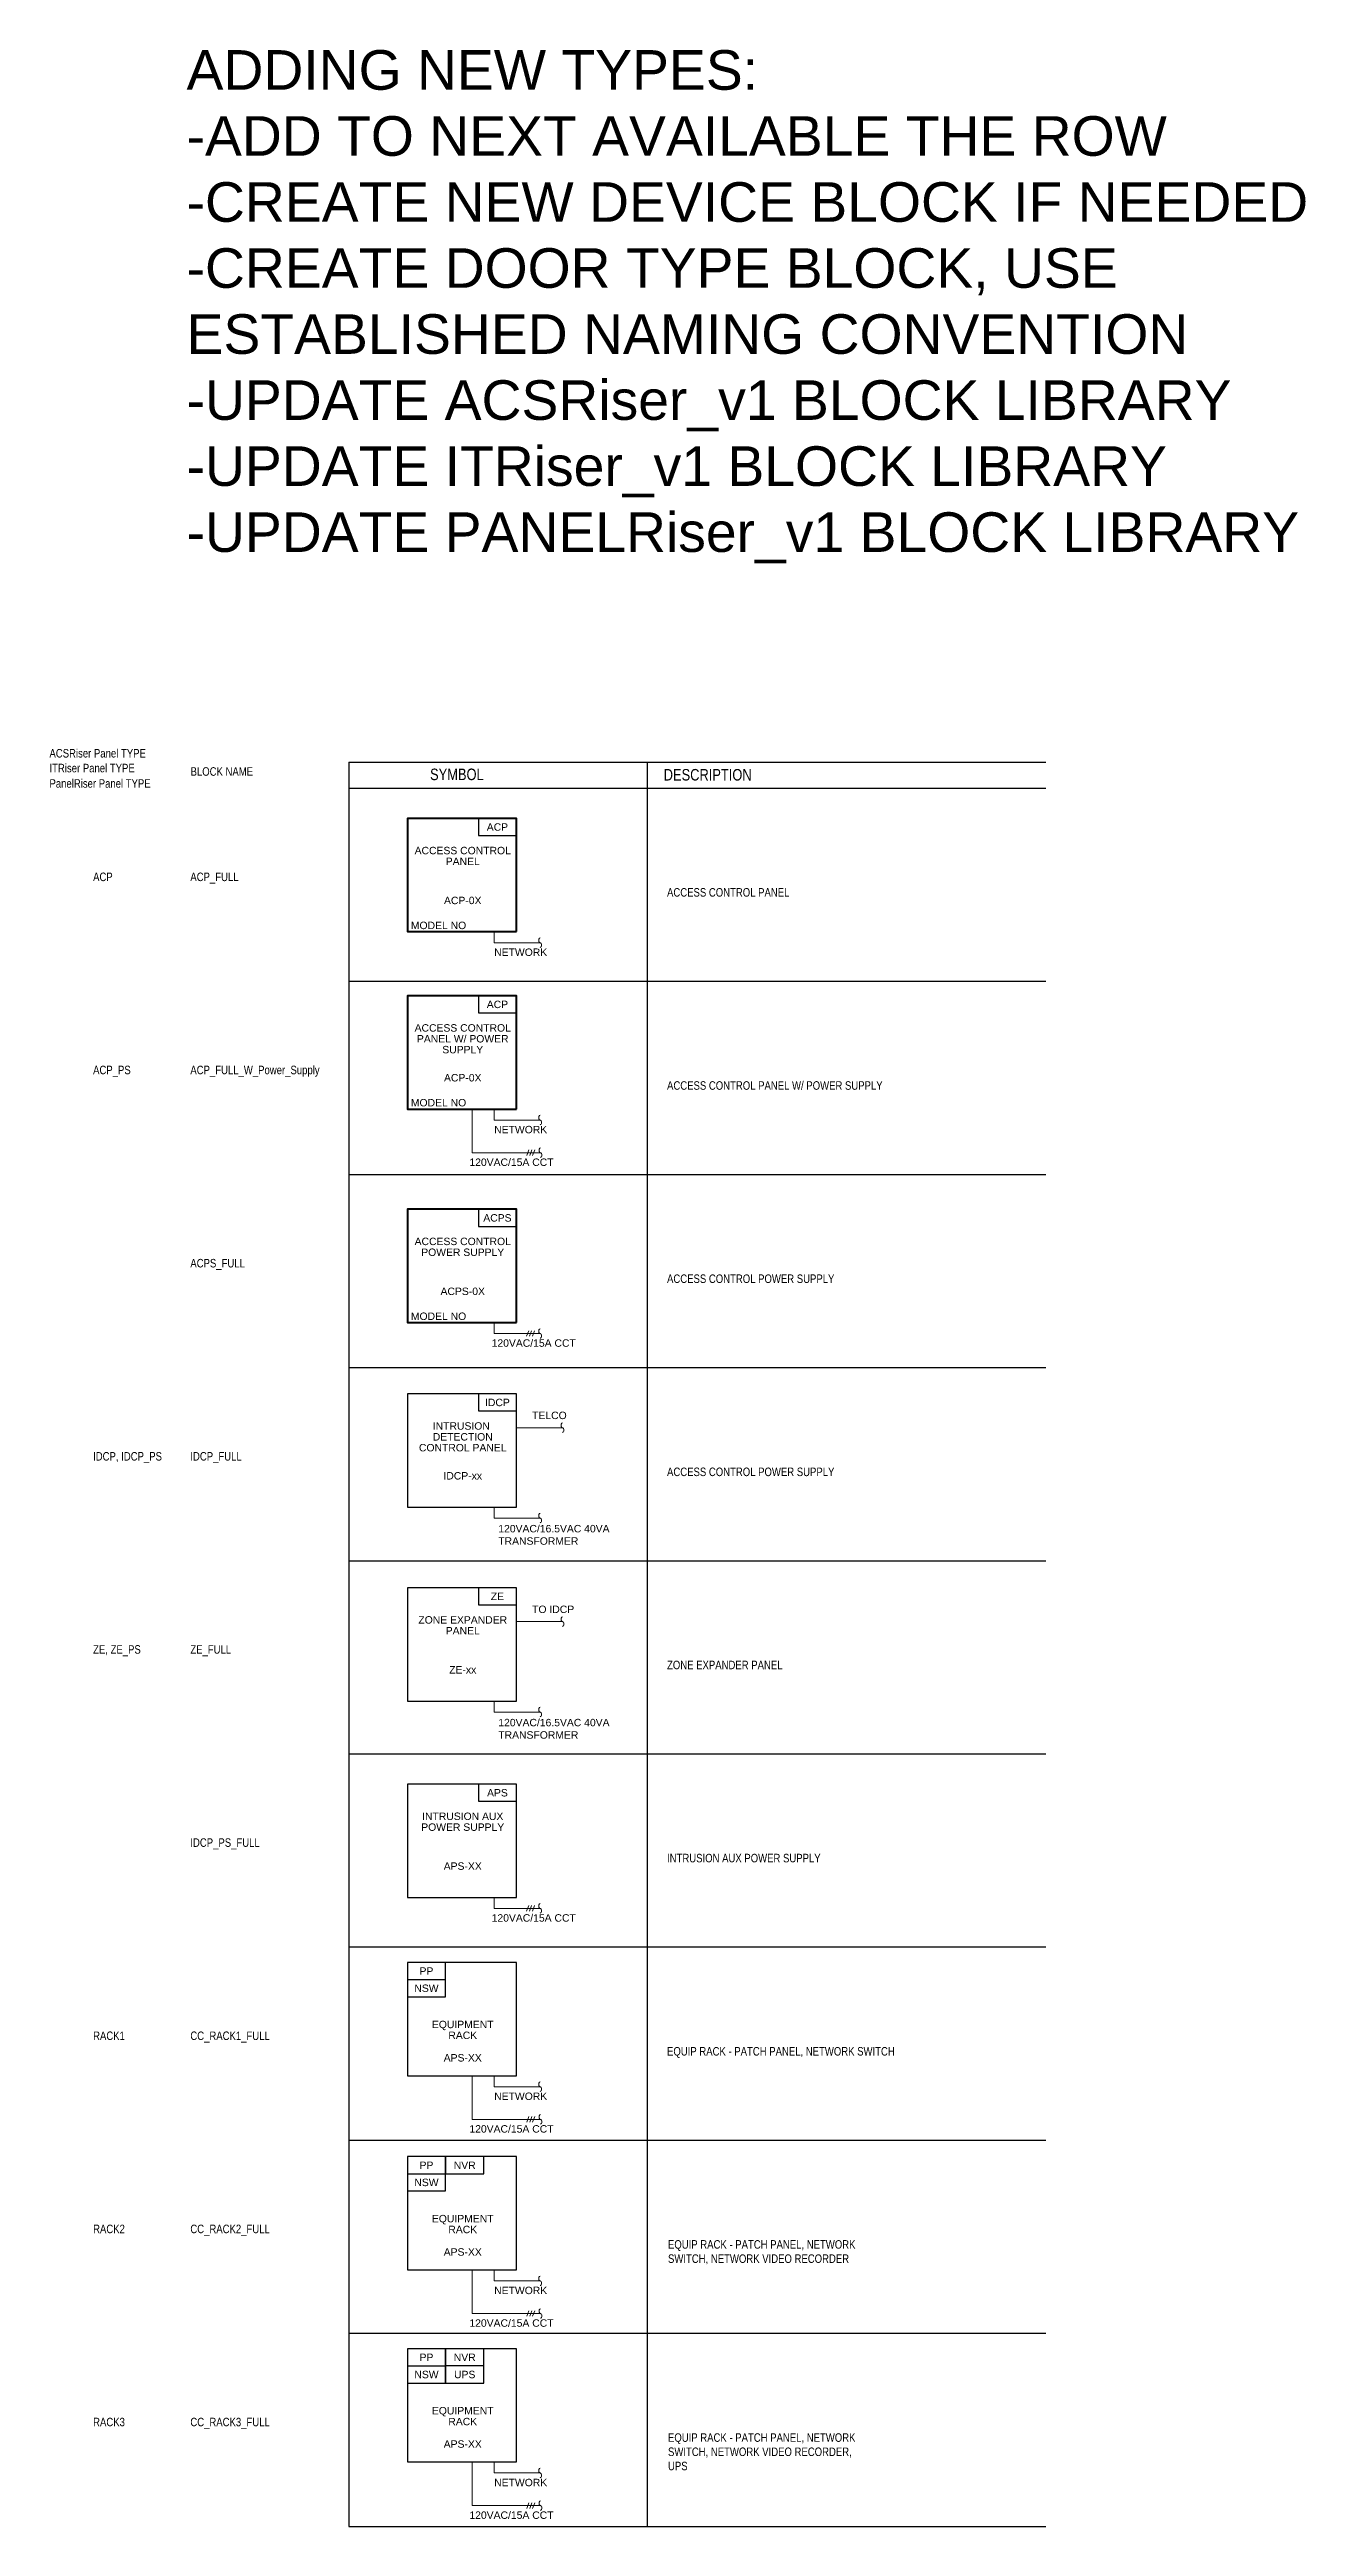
# Model space of a CAD drawing. Header units: inches. Extents: x 26 to 183, y 56 to 129.
# Drawn here: x 105.36 to 121.23, y 89.29 to 120.56 of the extents above; entities that cross this region are included whole.
import ezdxf
from ezdxf.enums import TextEntityAlignment as Align

# ---------------------------------------------------------------- set-up
doc = ezdxf.new("R2010")
doc.units = ezdxf.units.IN
doc.header["$MEASUREMENT"] = 0
doc.set_wipeout_variables(frame=1)
for name, color, linetype, lineweight in [('E-SEC-WIRE', 6, 'Continuous', 18), ('E-SERT-ACS', 23, 'Continuous', 30), ('E-SERT-CCTV', 203, 'Continuous', 30), ('E-SERT-IDS', 1, 'Continuous', 30), ('F-ANNO-TEXT', 7, 'Continuous', 25), ('F-CTRL-PANL', 23, 'Continuous', 40), ('S-ANNO-LEGN', 3, 'Continuous', 25)]:
    doc.layers.add(name, color=color, linetype=linetype, lineweight=lineweight)
doc.styles.add('MtXpl_Arial_Narrow', font='arial.ttf')
doc.styles.add('ROMANS', font='arial.ttf', dxfattribs={"height": 0.0935})

# ---------------------------------------------------------------- blocks, each defined once
blk = doc.blocks.new('ACP_Access_Control_Panel')
blk.add_wipeout([(-0.241, 0), (-0.241, -0.217), (0.241, -0.217), (0.241, 0)])
at = {"color": 0, "linetype": 'ByBlock', "lineweight": -2}
blk.add_lwpolyline([(-0.241, -0.217), (0.241, -0.217), (0.241, 0), (-0.241, 0)], close=True, dxfattribs=at)
at = {"layer": 'E-SERT-ACS', "color": 7, "style": 'MtXpl_Arial_Narrow', "flags": 8}
blk.add_attdef('MODELNO.', text='', height=0.0938, dxfattribs=at).set_placement((0.241, 0), align=Align.BOTTOM_LEFT)
blk.add_attdef('DEVICE_TYPE', text='', height=0.0938, dxfattribs=at).set_placement((0, -0.109), align=Align.MIDDLE)
blk = doc.blocks.new('ACP_FULL')
at = {"layer": 'E-SEC-WIRE'}
for q in [(0.408, -1.43), (0.987, -1.569)]:
    blk.add_line((0.408, -1.569), q, dxfattribs=at)
for centre, start_param, end_param in [((0.987, -1.539), 0, 3.141593), ((0.987, -1.599), 3.141593, 6.283185)]:
    blk.add_ellipse(centre, major_axis=(0, 0.03), ratio=0.590571, start_param=start_param, end_param=end_param, dxfattribs=at)
at = {"layer": 'E-SERT-ACS'}
ref = blk.add_blockref('ACP_Access_Control_Panel', (0.448, 0), dxfattribs=at)
ref.add_attrib('DEVICE_TYPE', 'ACP', dxfattribs={"color": 7, "height": 0.0938, "style": 'MtXpl_Arial_Narrow'}).set_placement((0.448, -0.109), align=Align.MIDDLE)
at = {"layer": 'E-SERT-ACS', "color": 7, "style": 'MtXpl_Arial_Narrow', "flags": 8}
blk.add_attdef('PANEL_ID', text='', height=0.0938, dxfattribs=at).set_placement((0.01, -1.036), align=Align.MIDDLE)
blk.add_attdef('MODELNO.', text='', height=0.0938, dxfattribs=at).set_placement((-0.645, -1.426), align=Align.BOTTOM_LEFT)
at = {"layer": 'F-ANNO-TEXT', "style": 'MtXpl_Arial_Narrow'}
blk.add_text('PANEL', height=0.0938, dxfattribs=at).set_placement((0.01, -0.543), align=Align.MIDDLE_CENTER)
at = {"layer": 'F-ANNO-TEXT', "insert": (0.407, -1.69), "char_height": 0.0938, "width": 1.32, "attachment_point": 4, "style": 'MtXpl_Arial_Narrow'}
blk.add_mtext('NETWORK', dxfattribs=at)
at = {"layer": 'F-CTRL-PANL'}
blk.add_lwpolyline([(0.689, -1.43), (0.689, 0), (-0.689, 0), (-0.689, -1.43)], close=True, dxfattribs=at)
at = {"layer": 'F-ANNO-TEXT', "style": 'MtXpl_Arial_Narrow'}
blk.add_text('ACCESS CONTROL', height=0.09375, dxfattribs=at).set_placement((0.01, -0.406), align=Align.MIDDLE_CENTER)
blk = doc.blocks.new('ACP_FULL_W_Power_Supply')
at = {"layer": 'E-SEC-WIRE'}
for p, q in [((0.127, -1.981), (0.127, -1.43)), ((0.408, -1.569), (0.408, -1.43)), ((0.408, -1.569), (0.987, -1.569)), ((0.127, -1.981), (0.991, -1.981)), ((0.818, -2.016), (0.846, -1.946)), ((0.856, -2.016), (0.883, -1.946)), ((0.893, -2.016), (0.921, -1.946))]:
    blk.add_line(p, q, dxfattribs=at)
for centre, start_param, end_param in [((0.987, -1.539), 0, 3.141593), ((0.987, -1.599), 3.141593, 6.283185), ((0.991, -1.951), 0, 3.141593), ((0.991, -2.011), 3.141593, 6.283185)]:
    blk.add_ellipse(centre, major_axis=(0, 0.03), ratio=0.590571, start_param=start_param, end_param=end_param, dxfattribs=at)
at = {"layer": 'E-SERT-ACS'}
ref = blk.add_blockref('ACP_Access_Control_Panel', (0.448, 0), dxfattribs=at)
ref.add_attrib('DEVICE_TYPE', 'ACP', dxfattribs={"color": 7, "height": 0.0938, "style": 'MtXpl_Arial_Narrow'}).set_placement((0.448, -0.109), align=Align.MIDDLE)
at = {"layer": 'E-SERT-ACS', "color": 7, "style": 'MtXpl_Arial_Narrow', "flags": 8}
blk.add_attdef('PANEL_ID', text='', height=0.0938, dxfattribs=at).set_placement((0.01, -1.036), align=Align.MIDDLE)
blk.add_attdef('MODELNO.', text='', height=0.0938, dxfattribs=at).set_placement((-0.645, -1.426), align=Align.BOTTOM_LEFT)
at = {"layer": 'F-ANNO-TEXT', "style": 'MtXpl_Arial_Narrow'}
for s, height, p in [('PANEL W/ POWER', 0.09375, (0.01, -0.543)), ('SUPPLY', 0.0938, (0.01, -0.68))]:
    blk.add_text(s, height=height, dxfattribs=at).set_placement(p, align=Align.MIDDLE_CENTER)
at = {"layer": 'F-ANNO-TEXT', "width": 1.32, "attachment_point": 4, "style": 'MtXpl_Arial_Narrow'}
for s, insert, char_height in [('NETWORK', (0.407, -1.69), 0.0938), ('120VAC/15A CCT', (0.094, -2.102), 0.09375)]:
    blk.add_mtext(s, dxfattribs=dict(at, insert=insert, char_height=char_height))
at = {"layer": 'F-CTRL-PANL'}
blk.add_lwpolyline([(0.689, -1.43), (0.689, 0), (-0.689, 0), (-0.689, -1.43)], close=True, dxfattribs=at)
at = {"layer": 'F-ANNO-TEXT', "style": 'MtXpl_Arial_Narrow'}
blk.add_text('ACCESS CONTROL', height=0.09375, dxfattribs=at).set_placement((0.01, -0.406), align=Align.MIDDLE_CENTER)
blk = doc.blocks.new('ACPS_Access_Control_Power_Supply')
blk.add_wipeout([(-0.241, 0), (-0.241, -0.217), (0.241, -0.217), (0.241, 0)])
at = {"color": 0, "linetype": 'ByBlock', "lineweight": -2}
blk.add_lwpolyline([(-0.241, -0.217), (0.241, -0.217), (0.241, 0), (-0.241, 0)], close=True, dxfattribs=at)
at = {"layer": 'E-SERT-ACS', "color": 7, "style": 'MtXpl_Arial_Narrow', "flags": 8}
blk.add_attdef('MODELNO.', text='', height=0.0938, dxfattribs=at).set_placement((0.241, 0), align=Align.BOTTOM_LEFT)
blk.add_attdef('DEVICE_TYPE', text='', height=0.0938, dxfattribs=at).set_placement((0, -0.109), align=Align.MIDDLE)
blk = doc.blocks.new('ACPS_FULL')
at = {"layer": 'E-SEC-WIRE'}
for p, q in [((0.408, -1.569), (0.408, -1.43)), ((0.815, -1.603), (0.843, -1.534)), ((0.852, -1.603), (0.88, -1.534)), ((0.89, -1.603), (0.918, -1.534)), ((0.408, -1.569), (0.987, -1.569))]:
    blk.add_line(p, q, dxfattribs=at)
for centre, start_param, end_param in [((0.987, -1.539), 0, 3.141593), ((0.987, -1.599), 3.141593, 6.283185)]:
    blk.add_ellipse(centre, major_axis=(0, 0.03), ratio=0.590571, start_param=start_param, end_param=end_param, dxfattribs=at)
at = {"layer": 'E-SERT-ACS'}
ref = blk.add_blockref('ACPS_Access_Control_Power_Supply', (0.448, 0), dxfattribs=at)
ref.add_attrib('DEVICE_TYPE', 'ACPS', dxfattribs={"color": 7, "height": 0.0938, "style": 'MtXpl_Arial_Narrow'}).set_placement((0.448, -0.109), align=Align.MIDDLE)
at = {"layer": 'E-SERT-ACS', "color": 7, "style": 'MtXpl_Arial_Narrow', "flags": 8}
blk.add_attdef('PANEL_ID', text='', height=0.0938, dxfattribs=at).set_placement((0.01, -1.036), align=Align.MIDDLE)
blk.add_attdef('MODELNO.', text='', height=0.0938, dxfattribs=at).set_placement((-0.645, -1.426), align=Align.BOTTOM_LEFT)
at = {"layer": 'F-ANNO-TEXT', "style": 'MtXpl_Arial_Narrow'}
blk.add_text('POWER SUPPLY', height=0.09375, dxfattribs=at).set_placement((0.01, -0.543), align=Align.MIDDLE_CENTER)
at = {"layer": 'F-ANNO-TEXT', "insert": (0.375, -1.69), "char_height": 0.09375, "width": 1.32, "attachment_point": 4, "style": 'MtXpl_Arial_Narrow'}
blk.add_mtext('120VAC/15A CCT', dxfattribs=at)
at = {"layer": 'F-CTRL-PANL'}
blk.add_lwpolyline([(0.689, -1.43), (0.689, 0), (-0.689, 0), (-0.689, -1.43)], close=True, dxfattribs=at)
at = {"layer": 'F-ANNO-TEXT', "style": 'MtXpl_Arial_Narrow'}
blk.add_text('ACCESS CONTROL', height=0.09375, dxfattribs=at).set_placement((0.01, -0.406), align=Align.MIDDLE_CENTER)
blk = doc.blocks.new('IDCP_Intrusion_Panel')
blk.add_wipeout([(-0.241, 0), (-0.241, -0.217), (0.241, -0.217), (0.241, 0)])
at = {"color": 0, "linetype": 'ByBlock', "lineweight": -2}
blk.add_lwpolyline([(-0.241, -0.217), (0.241, -0.217), (0.241, 0), (-0.241, 0)], close=True, dxfattribs=at)
at = {"layer": 'E-SERT-ACS', "color": 7, "style": 'MtXpl_Arial_Narrow', "flags": 8}
blk.add_attdef('MODELNO.', text='', height=0.0938, dxfattribs=at).set_placement((0.241, 0), align=Align.BOTTOM_LEFT)
blk.add_attdef('DEVICE_TYPE', text='', height=0.0938, dxfattribs=at).set_placement((0, -0.109), align=Align.MIDDLE)
blk = doc.blocks.new('IDCP_FULL')
at = {"layer": 'E-SEC-WIRE'}
for p, q in [((0.689, -0.428), (1.269, -0.428)), ((0.408, -1.569), (0.408, -1.43)), ((0.408, -1.569), (0.987, -1.569))]:
    blk.add_line(p, q, dxfattribs=at)
for centre, start_param, end_param in [((1.269, -0.398), 0, 3.141593), ((1.269, -0.458), 3.141593, 6.283185), ((0.987, -1.539), 0, 3.141593), ((0.987, -1.599), 3.141593, 6.283185)]:
    blk.add_ellipse(centre, major_axis=(0, 0.03), ratio=0.590571, start_param=start_param, end_param=end_param, dxfattribs=at)
at = {"layer": 'E-SERT-IDS'}
blk.add_lwpolyline([(0.689, -1.43), (0.689, 0), (-0.689, 0), (-0.689, -1.43)], close=True, dxfattribs=at)
at = {"layer": 'E-SERT-ACS', "color": 7, "style": 'MtXpl_Arial_Narrow', "flags": 8}
blk.add_attdef('PANEL_ID', text='', height=0.0938, dxfattribs=at).set_placement((0.01, -1.036), align=Align.MIDDLE)
blk.add_attdef('MODELNO.', text='', height=0.0938, dxfattribs=at).set_placement((-0.645, -1.426), align=Align.BOTTOM_LEFT)
at = {"layer": 'F-ANNO-TEXT', "style": 'MtXpl_Arial_Narrow'}
for s, height, p in [('DETECTION', 0.0938, (0.01, -0.543)), ('INTRUSION ', 0.0938, (0.01, -0.406)), ('CONTROL PANEL', 0.09375, (0.01, -0.68))]:
    blk.add_text(s, height=height, dxfattribs=at).set_placement(p, align=Align.MIDDLE_CENTER)
at = {"layer": 'F-ANNO-TEXT', "width": 1.45881, "attachment_point": 4, "style": 'MtXpl_Arial_Narrow'}
for s, insert, char_height in [('TELCO', (0.886, -0.273), 0.0938), ('{\\fArial|b0|i0|c238|p34;120VAC}/16.5VAC 40VA TRANSFORMER', (0.459, -1.781), 0.09375)]:
    blk.add_mtext(s, dxfattribs=dict(at, insert=insert, char_height=char_height))
at = {"layer": 'E-SERT-IDS'}
ref = blk.add_blockref('IDCP_Intrusion_Panel', (0.448, 0), dxfattribs=at)
ref.add_attrib('DEVICE_TYPE', 'IDCP', dxfattribs={"layer": 'E-SERT-ACS', "color": 7, "height": 0.0938, "style": 'MtXpl_Arial_Narrow'}).set_placement((0.448, -0.109), align=Align.MIDDLE)
blk = doc.blocks.new('ZE_FULL')
at = {"layer": 'E-SEC-WIRE'}
for p, q in [((0.689, -0.428), (1.269, -0.428)), ((0.408, -1.569), (0.408, -1.43)), ((0.408, -1.569), (0.987, -1.569))]:
    blk.add_line(p, q, dxfattribs=at)
for centre, start_param, end_param in [((1.269, -0.398), 0, 3.141593), ((1.269, -0.458), 3.141593, 6.283185), ((0.987, -1.539), 0, 3.141593), ((0.987, -1.599), 3.141593, 6.283185)]:
    blk.add_ellipse(centre, major_axis=(0, 0.03), ratio=0.590571, start_param=start_param, end_param=end_param, dxfattribs=at)
at = {"layer": 'E-SERT-IDS'}
blk.add_lwpolyline([(0.689, -1.43), (0.689, 0), (-0.689, 0), (-0.689, -1.43)], close=True, dxfattribs=at)
at = {"layer": 'E-SERT-ACS', "color": 7, "style": 'MtXpl_Arial_Narrow', "flags": 8}
blk.add_attdef('PANEL_ID', text='', height=0.0938, dxfattribs=at).set_placement((0.01, -1.036), align=Align.MIDDLE)
blk.add_attdef('MODELNO.', text='', height=0.0938, dxfattribs=at).set_placement((-0.645, -1.426), align=Align.BOTTOM_LEFT)
at = {"layer": 'F-ANNO-TEXT', "style": 'MtXpl_Arial_Narrow'}
for s, height, p in [('ZONE EXPANDER', 0.09375, (0.01, -0.406)), ('PANEL', 0.0938, (0.01, -0.543))]:
    blk.add_text(s, height=height, dxfattribs=at).set_placement(p, align=Align.MIDDLE_CENTER)
at = {"layer": 'F-ANNO-TEXT', "width": 1.45881, "attachment_point": 4, "style": 'MtXpl_Arial_Narrow'}
for s, insert, char_height in [('TO IDCP', (0.886, -0.273), 0.0938), ('{\\fArial|b0|i0|c238|p34;120VAC}/16.5VAC 40VA TRANSFORMER', (0.459, -1.781), 0.09375)]:
    blk.add_mtext(s, dxfattribs=dict(at, insert=insert, char_height=char_height))
at = {"layer": 'E-SERT-IDS'}
ref = blk.add_blockref('IDCP_Intrusion_Panel', (0.448, 0), dxfattribs=at)
ref.add_attrib('DEVICE_TYPE', 'ZE', dxfattribs={"layer": 'E-SERT-ACS', "color": 7, "height": 0.0938, "style": 'MtXpl_Arial_Narrow'}).set_placement((0.448, -0.109), align=Align.MIDDLE)
blk = doc.blocks.new('IDCP_Aux_Power_Supply')
blk.add_wipeout([(-0.241, 0), (-0.241, -0.217), (0.241, -0.217), (0.241, 0)])
at = {"color": 0, "linetype": 'ByBlock', "lineweight": -2}
blk.add_lwpolyline([(-0.241, -0.217), (0.241, -0.217), (0.241, 0), (-0.241, 0)], close=True, dxfattribs=at)
at = {"layer": 'E-SERT-ACS', "color": 7, "style": 'MtXpl_Arial_Narrow', "flags": 8}
blk.add_attdef('MODELNO.', text='', height=0.0938, dxfattribs=at).set_placement((0.241, 0), align=Align.BOTTOM_LEFT)
blk.add_attdef('DEVICE_TYPE', text='', height=0.0938, dxfattribs=at).set_placement((0, -0.109), align=Align.MIDDLE)
blk = doc.blocks.new('IDCP_PS_FULL')
at = {"layer": 'E-SEC-WIRE'}
for p, q in [((0.408, -1.569), (0.408, -1.43)), ((0.815, -1.603), (0.843, -1.534)), ((0.852, -1.603), (0.88, -1.534)), ((0.89, -1.603), (0.918, -1.534)), ((0.408, -1.569), (0.987, -1.569))]:
    blk.add_line(p, q, dxfattribs=at)
for centre, start_param, end_param in [((0.987, -1.539), 0, 3.141593), ((0.987, -1.599), 3.141593, 6.283185)]:
    blk.add_ellipse(centre, major_axis=(0, 0.03), ratio=0.590571, start_param=start_param, end_param=end_param, dxfattribs=at)
at = {"layer": 'E-SERT-IDS'}
blk.add_lwpolyline([(0.689, -1.43), (0.689, 0), (-0.689, 0), (-0.689, -1.43)], close=True, dxfattribs=at)
at = {"layer": 'E-SERT-ACS', "color": 7, "style": 'MtXpl_Arial_Narrow', "flags": 8}
blk.add_attdef('PANEL_ID', text='', height=0.0938, dxfattribs=at).set_placement((0.01, -1.036), align=Align.MIDDLE)
blk.add_attdef('MODELNO.', text='', height=0.0938, dxfattribs=at).set_placement((-0.645, -1.426), align=Align.BOTTOM_LEFT)
at = {"layer": 'F-ANNO-TEXT', "style": 'MtXpl_Arial_Narrow'}
for s, p in [('POWER SUPPLY', (0.01, -0.543)), ('INTRUSION AUX', (0.01, -0.406))]:
    blk.add_text(s, height=0.09375, dxfattribs=at).set_placement(p, align=Align.MIDDLE_CENTER)
at = {"layer": 'F-ANNO-TEXT', "insert": (0.375, -1.69), "char_height": 0.09375, "width": 1.32, "attachment_point": 4, "style": 'MtXpl_Arial_Narrow'}
blk.add_mtext('120VAC/15A CCT', dxfattribs=at)
at = {"layer": 'E-SERT-IDS'}
ref = blk.add_blockref('IDCP_Aux_Power_Supply', (0.448, 0), dxfattribs=at)
ref.add_attrib('DEVICE_TYPE', 'APS', dxfattribs={"layer": 'E-SERT-ACS', "color": 7, "height": 0.0938, "style": 'MtXpl_Arial_Narrow'}).set_placement((0.448, -0.109), align=Align.MIDDLE)
blk = doc.blocks.new('NSW_Network_Switch')
blk.add_wipeout([(-0.241, 0), (-0.241, -0.217), (0.241, -0.217), (0.241, 0)])
at = {"color": 0, "linetype": 'ByBlock', "lineweight": -2}
blk.add_lwpolyline([(-0.241, -0.217), (0.241, -0.217), (0.241, 0), (-0.241, 0)], close=True, dxfattribs=at)
at = {"color": 7, "style": 'MtXpl_Arial_Narrow', "flags": 8}
blk.add_attdef('MODELNO.', text='', height=0.0938, dxfattribs=at).set_placement((0.241, 0), align=Align.BOTTOM_LEFT)
blk.add_attdef('DEVICE_TYPE', text='', height=0.0938, dxfattribs=at).set_placement((0, -0.109), align=Align.MIDDLE)
blk = doc.blocks.new('PP_Patch_Panel')
blk.add_wipeout([(-0.241, 0), (-0.241, -0.217), (0.241, -0.217), (0.241, 0)])
at = {"color": 0, "linetype": 'ByBlock', "lineweight": -2}
blk.add_lwpolyline([(-0.241, -0.217), (0.241, -0.217), (0.241, 0), (-0.241, 0)], close=True, dxfattribs=at)
at = {"color": 7, "style": 'MtXpl_Arial_Narrow', "flags": 8}
blk.add_attdef('MODELNO.', text='', height=0.0938, dxfattribs=at).set_placement((0.241, 0), align=Align.BOTTOM_LEFT)
blk.add_attdef('DEVICE_TYPE', text='', height=0.0938, dxfattribs=at).set_placement((0, -0.109), align=Align.MIDDLE)
blk = doc.blocks.new('CC_Rack1_Full')
at = {"layer": 'E-SEC-WIRE'}
for p, q in [((0.127, -1.981), (0.127, -1.43)), ((0.408, -1.569), (0.408, -1.43)), ((0.408, -1.569), (0.987, -1.569)), ((0.127, -1.981), (0.991, -1.981)), ((0.818, -2.016), (0.846, -1.946)), ((0.856, -2.016), (0.883, -1.946)), ((0.893, -2.016), (0.921, -1.946))]:
    blk.add_line(p, q, dxfattribs=at)
for centre, start_param, end_param in [((0.987, -1.539), 0, 3.141593), ((0.987, -1.599), 3.141593, 6.283185), ((0.991, -1.951), 0, 3.141593), ((0.991, -2.011), 3.141593, 6.283185)]:
    blk.add_ellipse(centre, major_axis=(0, 0.03), ratio=0.590571, start_param=start_param, end_param=end_param, dxfattribs=at)
at = {"layer": 'E-SERT-CCTV'}
blk.add_lwpolyline([(0.689, -1.43), (0.689, 0), (-0.689, 0), (-0.689, -1.43)], close=True, dxfattribs=at)
at = {"layer": 'E-SERT-ACS', "color": 7, "style": 'MtXpl_Arial_Narrow', "flags": 8}
blk.add_attdef('PANEL_ID', text='', height=0.0938, dxfattribs=at).set_placement((0.01, -1.204), align=Align.MIDDLE)
at = {"layer": 'F-ANNO-TEXT', "style": 'MtXpl_Arial_Narrow'}
for s, p in [('EQUIPMENT', (0.01, -0.783)), ('RACK', (0.01, -0.92))]:
    blk.add_text(s, height=0.0938, dxfattribs=at).set_placement(p, align=Align.MIDDLE_CENTER)
at = {"layer": 'F-ANNO-TEXT', "width": 1.32, "attachment_point": 4, "style": 'MtXpl_Arial_Narrow'}
for s, insert, char_height in [('NETWORK', (0.407, -1.69), 0.0938), ('120VAC/15A CCT', (0.094, -2.102), 0.09375)]:
    blk.add_mtext(s, dxfattribs=dict(at, insert=insert, char_height=char_height))
at = {"layer": 'E-SERT-CCTV'}
ref = blk.add_blockref('NSW_Network_Switch', (-0.448, -0.217), dxfattribs=at)
ref.add_attrib('DEVICE_TYPE', 'NSW', dxfattribs={"layer": 'E-SERT-ACS', "color": 7, "height": 0.0938, "style": 'MtXpl_Arial_Narrow'}).set_placement((-0.448, -0.326), align=Align.MIDDLE)
ref = blk.add_blockref('PP_Patch_Panel', (-0.448, 0), dxfattribs=at)
ref.add_attrib('DEVICE_TYPE', 'PP', dxfattribs={"layer": 'E-SERT-ACS', "color": 7, "height": 0.0938, "style": 'MtXpl_Arial_Narrow'}).set_placement((-0.448, -0.109), align=Align.MIDDLE)
blk = doc.blocks.new('NVR_Network_Video_Recorder')
blk.add_wipeout([(-0.241, 0), (-0.241, -0.217), (0.241, -0.217), (0.241, 0)])
at = {"color": 0, "linetype": 'ByBlock', "lineweight": -2}
blk.add_lwpolyline([(-0.241, -0.217), (0.241, -0.217), (0.241, 0), (-0.241, 0)], close=True, dxfattribs=at)
at = {"color": 7, "style": 'MtXpl_Arial_Narrow', "flags": 8}
blk.add_attdef('MODELNO.', text='', height=0.0938, dxfattribs=at).set_placement((0.241, 0), align=Align.BOTTOM_LEFT)
blk.add_attdef('DEVICE_TYPE', text='', height=0.0938, dxfattribs=at).set_placement((0, -0.109), align=Align.MIDDLE)
blk = doc.blocks.new('CC_Rack2_Full')
at = {"layer": 'E-SEC-WIRE'}
for p, q in [((0.127, -1.981), (0.127, -1.43)), ((0.408, -1.569), (0.408, -1.43)), ((0.408, -1.569), (0.987, -1.569)), ((0.127, -1.981), (0.991, -1.981)), ((0.818, -2.016), (0.846, -1.946)), ((0.856, -2.016), (0.883, -1.946)), ((0.893, -2.016), (0.921, -1.946))]:
    blk.add_line(p, q, dxfattribs=at)
for centre, start_param, end_param in [((0.987, -1.539), 0, 3.141593), ((0.987, -1.599), 3.141593, 6.283185), ((0.991, -1.951), 0, 3.141593), ((0.991, -2.011), 3.141593, 6.283185)]:
    blk.add_ellipse(centre, major_axis=(0, 0.03), ratio=0.590571, start_param=start_param, end_param=end_param, dxfattribs=at)
at = {"layer": 'E-SERT-CCTV'}
blk.add_lwpolyline([(0.689, -1.43), (0.689, 0), (-0.689, 0), (-0.689, -1.43)], close=True, dxfattribs=at)
at = {"layer": 'E-SERT-ACS', "color": 7, "style": 'MtXpl_Arial_Narrow', "flags": 8}
blk.add_attdef('PANEL_ID', text='', height=0.0938, dxfattribs=at).set_placement((0.01, -1.204), align=Align.MIDDLE)
at = {"layer": 'F-ANNO-TEXT', "style": 'MtXpl_Arial_Narrow'}
for s, p in [('EQUIPMENT', (0.01, -0.783)), ('RACK', (0.01, -0.92))]:
    blk.add_text(s, height=0.0938, dxfattribs=at).set_placement(p, align=Align.MIDDLE_CENTER)
at = {"layer": 'F-ANNO-TEXT', "width": 1.32, "attachment_point": 4, "style": 'MtXpl_Arial_Narrow'}
for s, insert, char_height in [('NETWORK', (0.407, -1.69), 0.0938), ('120VAC/15A CCT', (0.094, -2.102), 0.09375)]:
    blk.add_mtext(s, dxfattribs=dict(at, insert=insert, char_height=char_height))
at = {"layer": 'E-SERT-CCTV'}
ref = blk.add_blockref('NSW_Network_Switch', (-0.448, -0.217), dxfattribs=at)
ref.add_attrib('DEVICE_TYPE', 'NSW', dxfattribs={"layer": 'E-SERT-ACS', "color": 7, "height": 0.0938, "style": 'MtXpl_Arial_Narrow'}).set_placement((-0.448, -0.326), align=Align.MIDDLE)
ref = blk.add_blockref('PP_Patch_Panel', (-0.448, 0), dxfattribs=at)
ref.add_attrib('DEVICE_TYPE', 'PP', dxfattribs={"layer": 'E-SERT-ACS', "color": 7, "height": 0.0938, "style": 'MtXpl_Arial_Narrow'}).set_placement((-0.448, -0.109), align=Align.MIDDLE)
ref = blk.add_blockref('NVR_Network_Video_Recorder', (0.035, 0), dxfattribs=at)
ref.add_attrib('DEVICE_TYPE', 'NVR', dxfattribs={"layer": 'E-SERT-ACS', "color": 7, "height": 0.0938, "style": 'MtXpl_Arial_Narrow'}).set_placement((0.035, -0.109), align=Align.MIDDLE)
blk = doc.blocks.new('UPS_UPS')
blk.add_wipeout([(-0.241, 0), (-0.241, -0.217), (0.241, -0.217), (0.241, 0)])
at = {"color": 0, "linetype": 'ByBlock', "lineweight": -2}
blk.add_lwpolyline([(-0.241, -0.217), (0.241, -0.217), (0.241, 0), (-0.241, 0)], close=True, dxfattribs=at)
at = {"color": 7, "style": 'MtXpl_Arial_Narrow', "flags": 8}
blk.add_attdef('MODELNO.', text='', height=0.0938, dxfattribs=at).set_placement((0.241, 0), align=Align.BOTTOM_LEFT)
blk.add_attdef('DEVICE_TYPE', text='', height=0.0938, dxfattribs=at).set_placement((0, -0.109), align=Align.MIDDLE)
blk = doc.blocks.new('CC_Rack3_Full')
at = {"layer": 'E-SEC-WIRE'}
for p, q in [((0.127, -1.981), (0.127, -1.43)), ((0.408, -1.569), (0.408, -1.43)), ((0.408, -1.569), (0.987, -1.569)), ((0.127, -1.981), (0.991, -1.981)), ((0.818, -2.016), (0.846, -1.946)), ((0.856, -2.016), (0.883, -1.946)), ((0.893, -2.016), (0.921, -1.946))]:
    blk.add_line(p, q, dxfattribs=at)
for centre, start_param, end_param in [((0.987, -1.539), 0, 3.141593), ((0.987, -1.599), 3.141593, 6.283185), ((0.991, -1.951), 0, 3.141593), ((0.991, -2.011), 3.141593, 6.283185)]:
    blk.add_ellipse(centre, major_axis=(0, 0.03), ratio=0.590571, start_param=start_param, end_param=end_param, dxfattribs=at)
at = {"layer": 'E-SERT-CCTV'}
blk.add_lwpolyline([(0.689, -1.43), (0.689, 0), (-0.689, 0), (-0.689, -1.43)], close=True, dxfattribs=at)
at = {"layer": 'E-SERT-ACS', "color": 7, "style": 'MtXpl_Arial_Narrow', "flags": 8}
blk.add_attdef('PANEL_ID', text='', height=0.0938, dxfattribs=at).set_placement((0.01, -1.204), align=Align.MIDDLE)
at = {"layer": 'F-ANNO-TEXT', "style": 'MtXpl_Arial_Narrow'}
for s, p in [('EQUIPMENT', (0.01, -0.783)), ('RACK', (0.01, -0.92))]:
    blk.add_text(s, height=0.0938, dxfattribs=at).set_placement(p, align=Align.MIDDLE_CENTER)
at = {"layer": 'F-ANNO-TEXT', "width": 1.32, "attachment_point": 4, "style": 'MtXpl_Arial_Narrow'}
for s, insert, char_height in [('NETWORK', (0.407, -1.69), 0.0938), ('120VAC/15A CCT', (0.094, -2.102), 0.09375)]:
    blk.add_mtext(s, dxfattribs=dict(at, insert=insert, char_height=char_height))
at = {"layer": 'E-SERT-CCTV'}
ref = blk.add_blockref('NSW_Network_Switch', (-0.448, -0.217), dxfattribs=at)
ref.add_attrib('DEVICE_TYPE', 'NSW', dxfattribs={"layer": 'E-SERT-ACS', "color": 7, "height": 0.0938, "style": 'MtXpl_Arial_Narrow'}).set_placement((-0.448, -0.326), align=Align.MIDDLE)
ref = blk.add_blockref('PP_Patch_Panel', (-0.448, 0), dxfattribs=at)
ref.add_attrib('DEVICE_TYPE', 'PP', dxfattribs={"layer": 'E-SERT-ACS', "color": 7, "height": 0.0938, "style": 'MtXpl_Arial_Narrow'}).set_placement((-0.448, -0.109), align=Align.MIDDLE)
ref = blk.add_blockref('NVR_Network_Video_Recorder', (0.035, 0), dxfattribs=at)
ref.add_attrib('DEVICE_TYPE', 'NVR', dxfattribs={"layer": 'E-SERT-ACS', "color": 7, "height": 0.0938, "style": 'MtXpl_Arial_Narrow'}).set_placement((0.035, -0.109), align=Align.MIDDLE)
ref = blk.add_blockref('UPS_UPS', (0.035, -0.217), dxfattribs=at)
ref.add_attrib('DEVICE_TYPE', 'UPS', dxfattribs={"layer": '0', "color": 7, "height": 0.0938, "style": 'MtXpl_Arial_Narrow'}).set_placement((0.035, -0.326), align=Align.MIDDLE)

msp = doc.modelspace()

# ---------------------------------------------------------------- linework, layer by layer
at = {"layer": 'S-ANNO-LEGN', "linetype": 'Continuous'}
for p, q in [((109.144, 111.561), (117.945, 111.561)), ((109.144, 111.561), (109.144, 89.29)), ((112.914, 111.561), (112.914, 89.29))]:
    msp.add_line(p, q, dxfattribs=at)
at = {"layer": 'S-ANNO-LEGN'}
for p, q in [((109.144, 111.234), (117.945, 111.234)), ((109.144, 108.796), (117.945, 108.796)), ((109.144, 103.919), (117.945, 103.919)), ((109.144, 101.481), (117.945, 101.481)), ((109.144, 99.043), (117.945, 99.043)), ((109.144, 96.605), (117.945, 96.605)), ((109.144, 94.166), (117.945, 94.166)), ((109.144, 91.728), (117.945, 91.728)), ((109.144, 89.29), (117.945, 89.29))]:
    msp.add_line(p, q, dxfattribs=at)

# ---------------------------------------------------------------- block references
ref = msp.add_blockref('ACP_FULL', (110.573, 110.852))
ref.add_attrib('PANEL_ID', 'ACP-0X', dxfattribs={"layer": 'E-SERT-ACS', "color": 7, "height": 0.0938, "style": 'MtXpl_Arial_Narrow'}).set_placement((110.583, 109.816), align=Align.MIDDLE)
ref.add_attrib('MODELNO.', 'MODEL NO', dxfattribs={"layer": 'E-SERT-ACS', "color": 7, "height": 0.0938, "style": 'MtXpl_Arial_Narrow'}).set_placement((109.928, 109.426), align=Align.BOTTOM_LEFT)
ref = msp.add_blockref('ACP_FULL_W_Power_Supply', (110.573, 108.613))
ref.add_attrib('MODELNO.', 'MODEL NO', dxfattribs={"layer": 'E-SERT-ACS', "color": 7, "height": 0.0938, "style": 'MtXpl_Arial_Narrow'}).set_placement((109.928, 107.188), align=Align.BOTTOM_LEFT)
ref.add_attrib('PANEL_ID', 'ACP-0X', dxfattribs={"layer": 'E-SERT-ACS', "color": 7, "height": 0.0938, "style": 'MtXpl_Arial_Narrow'}).set_placement((110.583, 107.578), align=Align.MIDDLE)
ref = msp.add_blockref('ACPS_FULL', (110.573, 105.918))
ref.add_attrib('MODELNO.', 'MODEL NO', dxfattribs={"layer": 'E-SERT-ACS', "color": 7, "height": 0.0938, "style": 'MtXpl_Arial_Narrow'}).set_placement((109.928, 104.492), align=Align.BOTTOM_LEFT)
ref.add_attrib('PANEL_ID', 'ACPS-0X', dxfattribs={"layer": 'E-SERT-ACS', "color": 7, "height": 0.0938, "style": 'MtXpl_Arial_Narrow'}).set_placement((110.583, 104.882), align=Align.MIDDLE)
at = {"layer": 'E-SERT-IDS'}
ref = msp.add_blockref('IDCP_FULL', (110.573, 103.588), dxfattribs=at)
ref.add_attrib('PANEL_ID', 'IDCP-xx', dxfattribs={"layer": 'E-SERT-ACS', "color": 7, "height": 0.0938, "style": 'MtXpl_Arial_Narrow'}).set_placement((110.583, 102.553), align=Align.MIDDLE)
ref = msp.add_blockref('ZE_FULL', (110.573, 101.14), dxfattribs=at)
ref.add_attrib('PANEL_ID', 'ZE-xx', dxfattribs={"layer": 'E-SERT-ACS', "color": 7, "height": 0.0938, "style": 'MtXpl_Arial_Narrow'}).set_placement((110.583, 100.104), align=Align.MIDDLE)
ref = msp.add_blockref('IDCP_PS_FULL', (110.573, 98.661), dxfattribs=at)
ref.add_attrib('PANEL_ID', 'APS-XX', dxfattribs={"layer": 'E-SERT-ACS', "color": 7, "height": 0.0938, "style": 'MtXpl_Arial_Narrow'}).set_placement((110.583, 97.626), align=Align.MIDDLE)

# ---------------------------------------------------------------- texts
at = {"layer": 'E-SERT-ACS', "color": 0, "insert": (107.095, 120.55), "char_height": 0.5, "width": 14.68259, "attachment_point": 1, "style": 'MtXpl_Arial_Narrow'}
msp.add_mtext('{\\fArial|b0|i0|c238|p34;ADDING NEW TYPES:\\P-ADD TO NEXT AVAILABLE THE ROW\\P-CREATE NEW DEVICE BLOCK IF NEEDED\\P-CREATE DOOR TYPE BLOCK, USE ESTABLISHED NAMING CONVENTION\\P-UPDATE ACSRiser_v1 BLOCK LIBRARY\\P-UPDATE ITRiser_v1 BLOCK LIBRARY\\P-UPDATE PANELRiser_v1 BLOCK LIBRARY}', dxfattribs=at)
at = {"layer": 'S-ANNO-LEGN', "style": 'ROMANS', "width": 0.8}
for s, height, p in [('ACSRiser Panel TYPE', 0.10771, (105.364, 111.674)), ('PanelRiser Panel TYPE', 0.10771, (105.364, 111.293)), ('ITRiser Panel TYPE', 0.10771, (105.364, 111.487)), ('BLOCK NAME', 0.1077, (107.146, 111.444)), ('ACP', 0.1077, (105.915, 110.114)), ('ACP_FULL', 0.1077, (107.143, 110.114)), ('ACCESS CONTROL PANEL', 0.10771, (113.163, 109.918)), ('ACP_PS', 0.1077, (105.915, 107.676)), ('ACP_FULL_W_Power_Supply', 0.10771, (107.143, 107.676)), ('ACCESS CONTROL PANEL W/ POWER SUPPLY', 0.10771, (113.163, 107.48)), ('ACPS_FULL', 0.1077, (107.143, 105.237)), ('ACCESS CONTROL POWER SUPPLY', 0.10771, (113.163, 105.041)), ('IDCP, IDCP_PS', 0.10771, (105.915, 102.799)), ('IDCP_FULL', 0.1077, (107.143, 102.799)), ('ACCESS CONTROL POWER SUPPLY', 0.10771, (113.163, 102.603)), ('ZE, ZE_PS', 0.1077, (105.915, 100.361)), ('ZE_FULL', 0.1077, (107.143, 100.361)), ('ZONE EXPANDER PANEL', 0.10771, (113.163, 100.165)), ('IDCP_PS_FULL', 0.10771, (107.143, 97.923)), ('INTRUSION AUX POWER SUPPLY', 0.10771, (113.163, 97.727)), ('RACK1', 0.1077, (105.915, 95.484)), ('CC_RACK1_FULL', 0.10771, (107.143, 95.484)), ('EQUIP RACK - PATCH PANEL, NETWORK SWITCH', 0.10771, (113.163, 95.288)), ('RACK2', 0.1077, (105.915, 93.046)), ('CC_RACK2_FULL', 0.10771, (107.143, 93.046)), ('RACK3', 0.1077, (105.915, 90.608)), ('CC_RACK3_FULL', 0.10771, (107.143, 90.608))]:
    msp.add_text(s, height=height, dxfattribs=at).set_placement(p, align=Align.MIDDLE_LEFT)
msp.add_text('SYMBOL', height=0.1454, dxfattribs=at).set_placement((110.509, 111.335), align=Align.CENTER)
msp.add_text('DESCRIPTION', height=0.14541, dxfattribs=at).set_placement((113.121, 111.33))
at = {"layer": 'S-ANNO-LEGN', "char_height": 0.10771, "attachment_point": 1, "style": 'ROMANS'}
for s, insert, width in [('\\W0.8000;EQUIP RACK - PATCH PANEL, NETWORK SWITCH, NETWORK VIDEO RECORDER', (113.175, 92.904), 2.74746), ('\\W0.8000;EQUIP RACK - PATCH PANEL, NETWORK SWITCH, NETWORK VIDEO RECORDER, UPS', (113.175, 90.466), 2.53421)]:
    msp.add_mtext(s, dxfattribs=dict(at, insert=insert, width=width))

# ---------------------------------------------------------------- next in the draw order: linework, layer by layer
at = {"layer": 'S-ANNO-LEGN'}
msp.add_line((109.144, 106.358), (117.945, 106.358), dxfattribs=at)

# ---------------------------------------------------------------- next in the draw order: block references
at = {"layer": 'E-SERT-CCTV'}
ref = msp.add_blockref('CC_Rack1_Full', (110.573, 96.41), dxfattribs=at)
ref.add_attrib('PANEL_ID', 'APS-XX', dxfattribs={"layer": 'E-SERT-ACS', "color": 7, "height": 0.0938, "style": 'MtXpl_Arial_Narrow'}).set_placement((110.583, 95.206), align=Align.MIDDLE)
ref = msp.add_blockref('CC_Rack2_Full', (110.573, 93.959), dxfattribs=at)
ref.add_attrib('PANEL_ID', 'APS-XX', dxfattribs={"layer": 'E-SERT-ACS', "color": 7, "height": 0.0938, "style": 'MtXpl_Arial_Narrow'}).set_placement((110.583, 92.755), align=Align.MIDDLE)
ref = msp.add_blockref('CC_Rack3_Full', (110.573, 91.534), dxfattribs=at)
ref.add_attrib('PANEL_ID', 'APS-XX', dxfattribs={"layer": 'E-SERT-ACS', "color": 7, "height": 0.0938, "style": 'MtXpl_Arial_Narrow'}).set_placement((110.583, 90.33), align=Align.MIDDLE)

doc.saveas('drawing.dxf')
